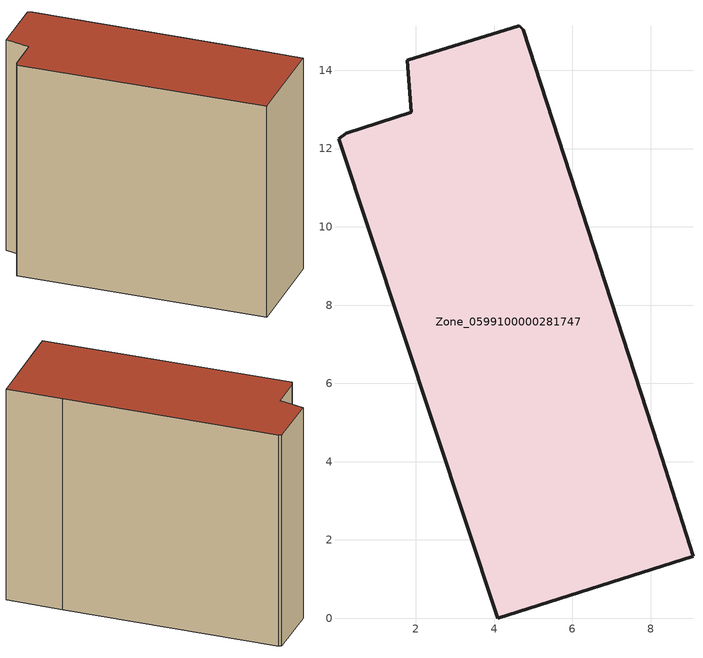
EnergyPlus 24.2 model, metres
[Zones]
Zone_0599100000281747
 floor ground (C_G): 1.88,12.93 1.78,14.26 4.64,15.14 4.74,15.04 8.19,4.4 9.08,1.59 4.1,0 0.02,12.25 0.22,12.39 z0
 wall outside (C_F): 0.02,12.25 4.1,0 9.08,1.59 8.19,4.4 4.74,15.04 4.64,15.14 1.78,14.26 1.88,12.93 0.22,12.39 0.02,12.25 z0:11.7
 roof outside (C_R): 1.88,12.93 0.22,12.39 0.02,12.25 4.1,0 9.08,1.59 8.19,4.4 4.74,15.04 4.64,15.14 1.78,14.26 z11.7
[BUILDING]
Pand.0599100000281747: North Axis=0; Terrain=City; Loads Convergence Tolerance Value=0.04; Temperature Convergence Tolerance Value=0.4; Solar Distribution=FullExterior; Maximum Number of Warmup Days=25; Minimum Number of Warmup Days=1
[Site:Location]
Rotterdam.The.Hague.AP_ZH_NLD Design_Conditions: Latitude=51.96; Longitude=4.45; Time Zone=1; Elevation=-4.5
[SITE:GROUNDTEMPERATURE:BUILDINGSURFACE]
18, 18, 18, 18, 18, 18, 18, 18, 18, 18, 18, 18
[MATERIAL] Thermal Absorptance=0.9; Solar Absorptance=0.7; Visible Absorptance=0.7
Name | Roughness | Thickness | Conductivity | Density | Specific Heat
G.TI.1946 | MediumSmooth | 0.15 | 1 | 540 | 1210
F.TI.1946 | Rough | 0.3 | 0.857143 | 1920 | 840
R.TI.1946 | MediumRough | 0.2 | 0.1 | 1500 | 1000
[CONSTRUCTION]
C_G: G.TI.1946
C_F: F.TI.1946
C_R: R.TI.1946
[ZONE]
Zone_0599100000281747: Type=1; Multiplier=1; Ceiling Height=Autocalculate; Volume=Autocalculate; Floor Area=autocalculate; Part of Total Floor Area=Yes
[ZONEINFILTRATION:DESIGNFLOWRATE]
Infil_Zone_0599100000281747: Zone or ZoneList or Space or SpaceList=Zone_0599100000281747; Schedule=AlwaysOn; Design Flow Rate Calculation Method=Flow/Area; Flow Rate per Floor Area=0.003; Constant Term Coefficient=1; Temperature Term Coefficient=0; Velocity Term Coefficient=0; Velocity Squared Term Coefficient=0
[HVACTEMPLATE:ZONE:IDEALLOADSAIRSYSTEM]
Zone_0599100000281747: Maximum Heating Supply Air Temperature=50; Minimum Cooling Supply Air Temperature=13; Maximum Heating Supply Air Humidity Ratio=0.0156; Minimum Cooling Supply Air Humidity Ratio=0.0077; Heating Limit=NoLimit; Cooling Limit=NoLimit; Dehumidification Control Type=ConstantSensibleHeatRatio; Cooling Sensible Heat Ratio=0.7; Dehumidification Setpoint=60; Humidification Control Type=None; Humidification Setpoint=30; Outdoor Air Method=None; Outdoor Air Flow Rate per Person=0.00944; Outdoor Air Flow Rate per Zone Floor Area=0; Outdoor Air Flow Rate per Zone=0; Demand Controlled Ventilation Type=None; Outdoor Air Economizer Type=NoEconomizer; Heat Recovery Type=None; Sensible Heat Recovery Effectiveness=0.7; Latent Heat Recovery Effectiveness=0.65
[ZONECONTROL:THERMOSTAT]
ThermostatControl_Zone_0599100000281747: Zone or ZoneList=Zone_0599100000281747; Control Type Schedule=DualSetpointControlType; Control 1=Thermostat_Zone_0599100000281747; Temperature Difference Between Cutout And Setpoint=0
[THERMOSTATSETPOINT:DUALSETPOINT]
Thermostat_Zone_0599100000281747: Heating Setpoint Temperature Schedule=HeatingSetpoint_Zone_0599100000281747; Cooling Setpoint Temperature Schedule=CoolingSetpoint_Zone_0599100000281747
[SCHEDULE:COMPACT]
HeatingSetpoint_Zone_0599100000281747: Through: 12/31, For: AllDays, Until: 24:00, 21
CoolingSetpoint_Zone_0599100000281747: Through: 12/31, For: AllDays, Until: 24:00, 24
DualSetpointControlType: Through: 12/31, For: AllDays, Until: 24:00, 4
AlwaysOn: Through: 12/31, For: AllDays, Until: 24:00, 1
